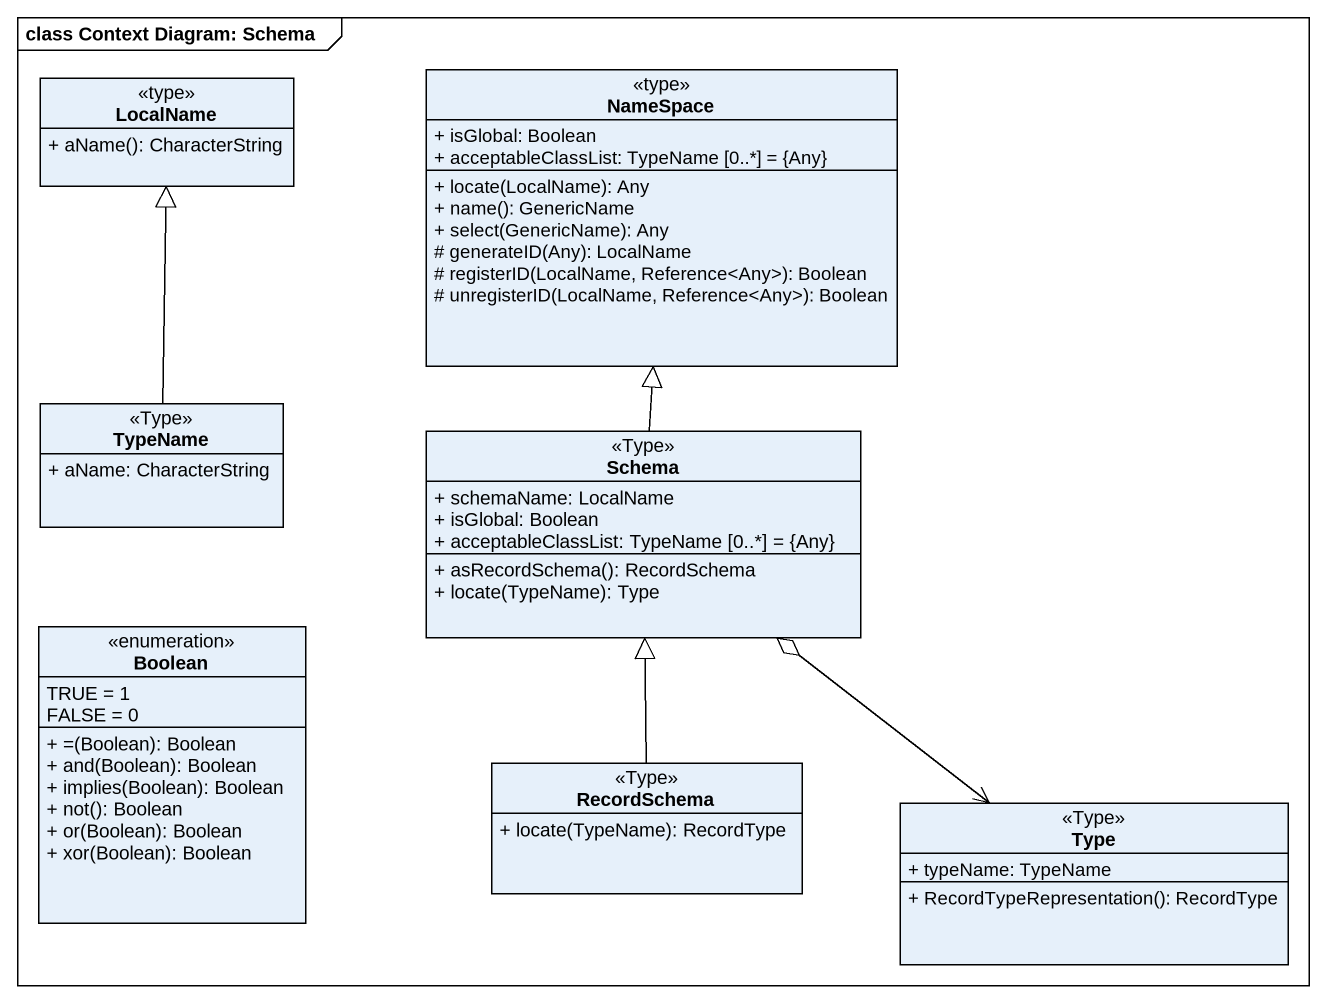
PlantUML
@startuml
mainframe class Context Diagram: Schema
hide circle
hide empty members
skinparam classAttributeIconSize 0
class LocalName <<type>> {
  + aName(): CharacterString
}
class "NameSpace" as NameSpace_ <<type>> {
  + isGlobal: Boolean
  + acceptableClassList: TypeName [0..*] = {Any}
  + locate(LocalName): Any
  + name(): GenericName
  + select(GenericName): Any
  # generateID(Any): LocalName
  # registerID(LocalName, Reference<Any>): Boolean
  # unregisterID(LocalName, Reference<Any>): Boolean
}
class TypeName <<Type>> {
  + aName: CharacterString
}
class Schema <<Type>> {
  + schemaName: LocalName
  + isGlobal: Boolean
  + acceptableClassList: TypeName [0..*] = {Any}
  + asRecordSchema(): RecordSchema
  + locate(TypeName): Type
}
enum Boolean {
  TRUE = 1
  FALSE = 0
  + =(Boolean): Boolean
  + and(Boolean): Boolean
  + implies(Boolean): Boolean
  + not(): Boolean
  + or(Boolean): Boolean
  + xor(Boolean): Boolean
}
class RecordSchema <<Type>> {
  + locate(TypeName): RecordType
}
class Type <<Type>> {
  + typeName: TypeName
  + RecordTypeRepresentation(): RecordType
}
TypeName -up-|> LocalName
Schema -up-|> NameSpace_
Schema o--> Type
RecordSchema -up-|> Schema
@enduml
